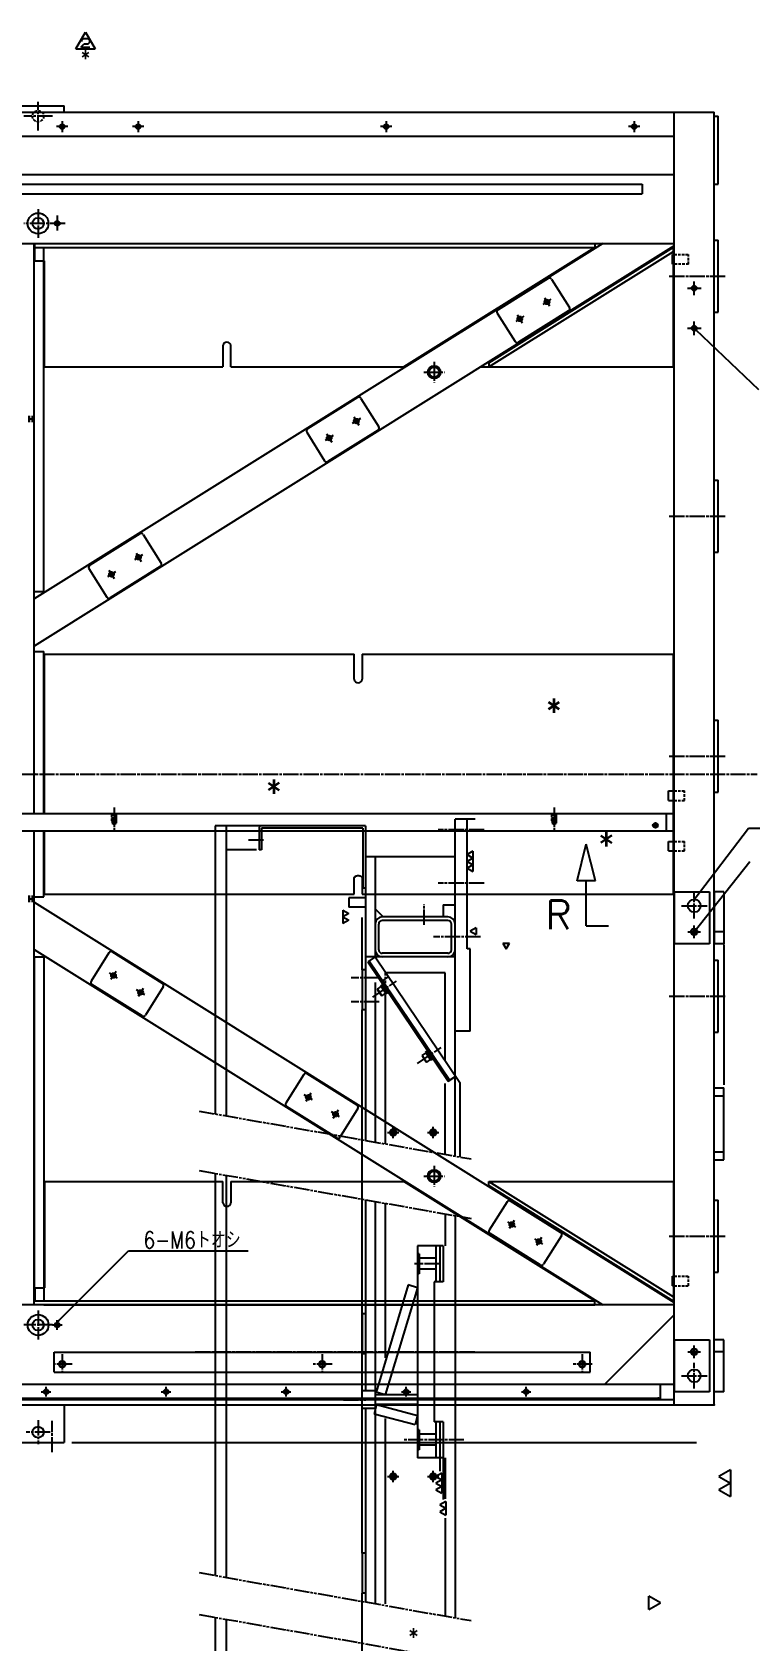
# Model space of a CAD drawing. Header units: inches. Extents: x -3309 to 2472, y -3154 to 2252.
# Drawn here: x 206 to 1103, y 236 to 2247 of the extents above; entities that cross this region are included whole.
import ezdxf
from ezdxf.enums import TextEntityAlignment as Align

# ---------------------------------------------------------------- set-up
doc = ezdxf.new("R2010")
doc.units = ezdxf.units.IN
doc.header["$MEASUREMENT"] = 0
for name, pattern in [('CENTERLINE', [25.4, 19.05, -1.5875, 3.175, -1.5875]), ('DASHED', [4.7625, 3.175, -1.5875]), ('PHANTOM', [30.1625, 19.05, -1.5875, 3.175, -1.5875, 3.175, -1.5875]), ('SOLID', [0])]:
    doc.linetypes.add(name, pattern=pattern)
for name, color, linetype in [('0$C$L0$V_1_', 7, 'SOLID'), ('0$C$L0$V_DRAWING', 7, 'SOLID'), ('0$C$L0$V_PV', 7, 'SOLID'), ('Layer11$C$L11$V_1_', 52, 'SOLID'), ('Layer11$C$L11$V_DRAWING', 52, 'SOLID'), ('Layer11$C$L11$V_PV', 52, 'SOLID'), ('Layer12$C$L12$V_1_', 52, 'SOLID'), ('Layer12$C$L12$V_PV', 52, 'SOLID'), ('Layer13$C$L13$V_1_', 52, 'SOLID'), ('Layer13$C$L13$V_PV', 52, 'SOLID'), ('Layer14$C$L14$V_1_', 52, 'SOLID'), ('Layer21$C$L21$V_1_', 2, 'SOLID'), ('Layer21$C$L21$V_DRAWING', 2, 'SOLID'), ('Layer21$C$L21$V_PV', 2, 'SOLID'), ('Layer8$C$L8$V_PV', 40, 'SOLID'), ('Layer9$C$L9$V_PV', 254, 'SOLID')]:
    doc.layers.add(name, color=color, linetype=linetype)
doc.styles.add('CADRASTD', font='txt', dxfattribs={"bigfont": 'bigfont'})
doc.dimstyles.new('DIM3', dxfattribs={"dimtxt": 0.156, "dimasz": 2, "dimexe": 0, "dimexo": 0, "dimgap": 0.078, "dimtad": 3, "dimzin": 0, "dimdsep": 46, "dimtxsty": 'CADRASTD', "dimblk": 'CADRA_ARROW22_5OPEN', "dimblk1": 'CADRA_ARROW22_5OPEN', "dimblk2": 'CADRA_ARROW22_5OPEN', "dimcen": 0.09, "dimaunit": 1, "dimadec": 17154, "dimazin": 0, "dimtfac": 1, "dimtofl": 0, "dimtmove": 0, "dimatfit": 3, "dimldrblk": 'CADRA_ARROW22_5OPEN', "dimfxl": 1, "dimtolj": 1, "dimtzin": 0, "dimarcsym": 0})

# ---------------------------------------------------------------- blocks, each defined once
blk = doc.blocks.new('TAB102_SYM002')
at = {"layer": 'Layer11$C$L11$V_DRAWING'}
for p, q in [((1.5, 2.1), (1.15, 1.75)), ((1.15, 1.75), (1.15, 1.52)), ((1.15, 0.48), (1.73, 1.06)), ((1.15, 0.24), (1.15, 0.48)), ((2.89, 0.24), (1.15, 0.24)), ((2.55, 2.1), (1.5, 2.1)), ((1.73, 1.06), (2.55, 1.06)), ((2.89, 1.75), (2.55, 2.1)), ((2.55, 1.06), (2.89, 1.41)), ((2.89, 1.41), (2.89, 1.75))]:
    blk.add_line(p, q, dxfattribs=at)
at = {"layer": 'Layer21$C$L21$V_DRAWING'}
for p, q in [((0, 0), (2, 3.46)), ((2, 3.46), (4, 0)), ((0, 0), (4, 0))]:
    blk.add_line(p, q, dxfattribs=at)
blk = doc.blocks.new('BLOCK18')
at = {"layer": '0$C$L0$V_DRAWING'}
for p in [(0, 0), (1, 0)]:
    blk.add_point(p, dxfattribs=at)
at = {"layer": 'Layer12$C$L12$V_PV', "linetype": 'DASHED'}
for p, q in [((0, 4), (12, 4)), ((12, 3), (19.6, 3)), ((12, 2.4), (19.6, 2.4)), ((0, -4), (12, -4)), ((12, -2.4), (19.6, -2.4)), ((12, -3), (19.6, -3))]:
    blk.add_line(p, q, dxfattribs=at)
at = {"layer": 'Layer13$C$L13$V_PV', "linetype": 'CENTERLINE'}
blk.add_line((0, 0), (19.6, 0), dxfattribs=at)
blk = doc.blocks.new('BLOCK17')
at = {"layer": '0$C$L0$V_DRAWING'}
for p in [(0, 0), (1, 0)]:
    blk.add_point(p, dxfattribs=at)
at = {"layer": 'Layer12$C$L12$V_PV', "linetype": 'DASHED'}
for p, q in [((-1045, 446.9), (-1037.4, 446.9)), ((-1045, 446.3), (-1037.4, 446.3)), ((-995, 446.9), (-1002.6, 446.9)), ((-995, 446.3), (-1002.6, 446.3)), ((485, 446.9), (477.4, 446.9)), ((485, 446.3), (477.4, 446.3)), ((-1045, 441.5), (-1037.4, 441.5)), ((-1045, 440.9), (-1037.4, 440.9)), ((-995, 441.5), (-1002.6, 441.5)), ((-995, 440.9), (-1002.6, 440.9)), ((485, 441.5), (477.4, 441.5)), ((485, 440.9), (477.4, 440.9)), ((-1045, -153.1), (-1037.4, -153.1)), ((-1045, -153.7), (-1037.4, -153.7)), ((-1045, -158.5), (-1037.4, -158.5)), ((-1045, -159.1), (-1037.4, -159.1)), ((-995, -153.1), (-1002.6, -153.1)), ((-995, -153.7), (-1002.6, -153.7)), ((-995, -158.5), (-1002.6, -158.5)), ((-995, -159.1), (-1002.6, -159.1)), ((485, -153.1), (477.4, -153.1)), ((485, -153.7), (477.4, -153.7)), ((485, -158.5), (477.4, -158.5)), ((485, -159.1), (477.4, -159.1))]:
    blk.add_line(p, q, dxfattribs=at)
at = {"layer": 'Layer13$C$L13$V_PV', "linetype": 'CENTERLINE'}
for p, q in [((-1045, 443.9), (-1037.4, 443.9)), ((-995, 443.9), (-1002.6, 443.9)), ((485, 443.9), (477.4, 443.9)), ((-1045, -156.1), (-1037.4, -156.1)), ((-995, -156.1), (-1002.6, -156.1)), ((485, -156.1), (477.4, -156.1))]:
    blk.add_line(p, q, dxfattribs=at)
at = {"layer": '0$C$L0$V_DRAWING'}
for p in [(-62, 443.9), (-62, -156.1)]:
    blk.add_blockref('BLOCK18', p, dxfattribs=at)
at = {"layer": '0$C$L0$V_DRAWING', "rotation": 180.0000000000004}
for p in [(12, 443.9), (12, -156.1)]:
    blk.add_blockref('BLOCK18', p, dxfattribs=at)
at = {"layer": '0$C$L0$V_DRAWING', "yscale": -1}
for p in [(423, 443.9), (423, -156.1)]:
    blk.add_blockref('BLOCK18', p, dxfattribs=at)
blk = doc.blocks.new('BLOCK23')
at = {"layer": '0$C$L0$V_DRAWING'}
blk.add_point((0, 0), dxfattribs=at)
blk.add_point((0, 0), dxfattribs=at)
blk.add_point((0, 0), dxfattribs=at)
blk.add_point((0, 0), dxfattribs=at)
blk.add_point((0, 0), dxfattribs=at)
blk.add_point((0, 0), dxfattribs=at)
at = {"layer": 'Layer12$C$L12$V_PV', "color": 52, "linetype": 'DASHED'}
for p, q in [((-3, -9.5), (-3, 0)), ((-2.4, 0), (-2.4, -12.4)), ((2.4, 0), (2.4, -12.4)), ((3, -9.5), (3, 0)), ((-3, -9.5), (3, -9.5)), ((-3, -9.5), (-2.5, -10)), ((2.5, -10), (-2.5, -10)), ((-2.4, -12.4), (0, -13.6)), ((2.4, -12.4), (-2.4, -12.4)), ((0, -13.6), (2.4, -12.4)), ((2.5, -10), (3, -9.5))]:
    blk.add_line(p, q, dxfattribs=at)
at = {"layer": 'Layer13$C$L13$V_PV', "color": 52, "linetype": 'CENTERLINE'}
blk.add_line((0, 7.2), (0, -21.2), dxfattribs=at)
blk = doc.blocks.new('BLOCK31')
at = {"layer": '0$C$L0$V_DRAWING'}
blk.add_point((0, 0), dxfattribs=at)
blk.add_point((0, 0), dxfattribs=at)
blk.add_point((0, 0), dxfattribs=at)
blk.add_point((0, 0), dxfattribs=at)
at = {"layer": 'Layer11$C$L11$V_DRAWING', "color": 52}
blk.add_circle((0, 0), 3, dxfattribs=at)
at = {"layer": 'Layer13$C$L13$V_PV', "color": 52, "linetype": 'CENTERLINE'}
for p, q in [((-3.6, 0), (3.6, 0)), ((0, -3.6), (0, 3.6))]:
    blk.add_line(p, q, dxfattribs=at)
at = {"layer": 'Layer21$C$L21$V_DRAWING'}
blk.add_circle((0, 0), 2.46, dxfattribs=at)
blk = doc.blocks.new('BLOCK42')
at = {"layer": 'Layer12$C$L12$V_PV', "color": 52, "linetype": 'DASHED'}
for p, q in [((3140, -178), (3158, -178)), ((3158, -190), (3158, -178)), ((3158, -190), (3140, -190)), ((3140, -848.5), (3153, -848.5)), ((3140, -860.5), (3153, -860.5)), ((3153, -860.5), (3153, -848.5)), ((3140, -911.5), (3153, -911.5)), ((3140, -923.5), (3153, -923.5)), ((3153, -923.5), (3153, -911.5)), ((3140, -1455), (3158, -1455)), ((3140, -1467), (3158, -1467)), ((3158, -1467), (3158, -1455))]:
    blk.add_line(p, q, dxfattribs=at)
at = {"layer": 'Layer21$C$L21$V_DRAWING'}
for p, q in [((3138, -190), (3138, -178)), ((3138, -178), (3140, -178)), ((3140, -190), (3138, -190)), ((3133, -848.5), (3140, -848.5)), ((3133, -860.5), (3133, -848.5)), ((3133, -860.5), (3140, -860.5)), ((3133, -911.5), (3140, -911.5)), ((3133, -923.5), (3133, -911.5)), ((3133, -923.5), (3140, -923.5)), ((3138, -1455), (3140, -1455)), ((3138, -1467), (3138, -1455)), ((3138, -1467), (3140, -1467))]:
    blk.add_line(p, q, dxfattribs=at)
blk = doc.blocks.new('BLOCK41')
at = {"layer": '0$C$L0$V_DRAWING'}
blk.add_blockref('BLOCK42', (10, 0), dxfattribs=at)
blk = doc.blocks.new('BLOCK47')
at = {"layer": '0$C$L0$V_DRAWING'}
for p in [(-25, 624), (-25, 591.5), (-25, 66.5), (-25, 66.5), (0, 0), (0, 0), (0, 0), (0, 0), (0, 0), (0, 0)]:
    blk.add_point(p, dxfattribs=at)
at = {"layer": 'Layer11$C$L11$V_DRAWING', "color": 52}
for centre in [(-25, 591.5), (-25, 66.5)]:
    blk.add_circle(centre, 4, dxfattribs=at)
at = {"layer": 'Layer13$C$L13$V_PV', "color": 52, "linetype": 'CENTERLINE'}
for p, q in [((-41, 624), (-9, 624)), ((-25, 608), (-25, 640)), ((-33, 591.5), (-17, 591.5)), ((-25, 583.5), (-25, 599.5)), ((12, 591.5), (0, 591.5)), ((0, 386.5), (12, 386.5)), ((0, 316.5), (12, 316.5)), ((-33, 66.5), (-17, 66.5)), ((-25, 58.5), (-25, 74.5)), ((12, 66.5), (0, 66.5)), ((-25, 20.5), (-25, 52.5)), ((-41, 36.5), (-9, 36.5))]:
    blk.add_line(p, q, dxfattribs=at)
at = {"layer": 'Layer21$C$L21$V_DRAWING'}
for p, q in [((-50, 641.5), (-6, 641.5)), ((-50, 641.5), (-50, 576.5)), ((-6, 641.5), (-6, 576.5)), ((12, 641.5), (0, 641.5)), ((0, 641.5), (0, 576.5)), ((12, 641.5), (12, 576.5)), ((-6, 576.5), (-50, 576.5)), ((12, 576.5), (0, 576.5)), ((0, 396.5), (12, 396.5)), ((12, 306.5), (12, 396.5)), ((0, 306.5), (12, 306.5)), ((-50, 81.5), (-6, 81.5)), ((-50, 81.5), (-50, 16.5)), ((-6, 81.5), (-6, 16.5)), ((12, 81.5), (0, 81.5)), ((0, 16.5), (0, 81.5)), ((12, 16.5), (12, 81.5)), ((-6, 16.5), (-50, 16.5)), ((12, 16.5), (0, 16.5))]:
    blk.add_line(p, q, dxfattribs=at)
for centre, radius in [((-25, 624), 8), ((-25, 591.5), 3.4), ((-25, 66.5), 3.4), ((-25, 36.5), 8)]:
    blk.add_circle(centre, radius, dxfattribs=at)
blk = doc.blocks.new('BLOCK46')
at = {"layer": '0$C$L0$V_DRAWING'}
blk.add_point((0, 0), dxfattribs=at)
blk.add_point((0, 0), dxfattribs=at)
blk.add_point((0, 0), dxfattribs=at)
blk.add_point((0, 0), dxfattribs=at)
blk.add_blockref('BLOCK47', (0, 0), dxfattribs=at)
blk = doc.blocks.new('BLOCK51')
at = {"layer": '0$C$L0$V_DRAWING'}
blk.add_point((0, 0), dxfattribs=at)
blk.add_point((0, 0), dxfattribs=at)
blk.add_point((0, 0), dxfattribs=at)
blk.add_point((0, 0), dxfattribs=at)
blk.add_point((0, 0), dxfattribs=at)
at = {"layer": 'Layer13$C$L13$V_PV', "color": 52, "linetype": 'CENTERLINE'}
for p, q in [((6, 0), (-6, 0)), ((0, 6), (0, -6)), ((46, 0), (34, 0)), ((40, 6), (40, -6))]:
    blk.add_line(p, q, dxfattribs=at)
at = {"layer": 'Layer21$C$L21$V_DRAWING'}
for p, q in [((-20, 21), (-20, -21)), ((57, 24), (-17, 24)), ((60, 21), (60, -21)), ((57, -24), (-17, -24))]:
    blk.add_line(p, q, dxfattribs=at)
for centre, start, end in [((-17, 21), 90, 180), ((57, 21), 0, 90), ((-17, -21), 180, 269.9999), ((57, -21), 269.9999, 360)]:
    blk.add_arc(centre, 3, start, end, dxfattribs=at)
blk = doc.blocks.new('BLOCK50')
at = {"layer": '0$C$L0$V_DRAWING'}
for p, xscale, yscale, zscale, rotation in [((2957, -258.3), 1.000000010567625, 1.000000010567625, 1.000000010567625, 32.02455975926377), ((2718.8, -407.3), 1.000000010567625, 1.000000010567625, 1.000000010567625, 32.02455975926377), ((2446.7, -577.6), 1.000000010567625, 1.000000010567625, 1.000000010567625, 32.02455975926377), ((2449.3, -1079.1), 0.9999999725260068, 0.9999999725260068, 0.9999999725260068, 327.9754630459655), ((2692.8, -1231.4), 0.9999999725260068, 0.9999999725260068, 0.9999999725260068, 327.9754630459655), ((2947, -1390.4), 0.9999999725260068, 0.9999999725260068, 0.9999999725260068, 327.9754630459655)]:
    blk.add_blockref('BLOCK51', p, dxfattribs=dict(at, xscale=xscale, yscale=yscale, zscale=zscale, rotation=rotation))
blk = doc.blocks.new('BLOCK53')
at = {"layer": '0$C$L0$V_DRAWING'}
blk.add_point((0, 0), dxfattribs=at)
blk.add_point((0, 0), dxfattribs=at)
blk.add_point((0, 0), dxfattribs=at)
blk.add_point((0, 0), dxfattribs=at)
at = {"layer": 'Layer11$C$L11$V_DRAWING', "color": 52}
blk.add_circle((0, 0), 3, dxfattribs=at)
at = {"layer": 'Layer13$C$L13$V_PV', "color": 52, "linetype": 'CENTERLINE'}
for p, q in [((-3.6, 0), (3.6, 0)), ((0, -3.6), (0, 3.6))]:
    blk.add_line(p, q, dxfattribs=at)
at = {"layer": 'Layer21$C$L21$V_DRAWING'}
blk.add_circle((0, 0), 2.46, dxfattribs=at)
blk = doc.blocks.new('BLOCK52')
at = {"layer": '0$C$L0$V_DRAWING'}
for p in [(2991, -237.1), (2957, -258.3), (2752.7, -386.1), (2718.8, -407.3), (2480.6, -556.3), (2446.7, -577.6), (2449.3, -1079.1), (2483.2, -1100.3), (2692.8, -1231.4), (2726.7, -1252.6), (2947, -1390.4), (2980.9, -1411.6)]:
    blk.add_blockref('BLOCK53', p, dxfattribs=at)
blk = doc.blocks.new('TAB100_SYM001')
at = {"layer": 'Layer21$C$L21$V_DRAWING'}
for p, q in [((-1.4, 2.42), (0, 0)), ((-1.4, 2.42), (1.4, 2.42)), ((0, 0), (1.4, 2.42))]:
    blk.add_line(p, q, dxfattribs=at)
blk = doc.blocks.new('BLOCK66')
at = {"layer": '0$C$L0$V_DRAWING'}
for p in [(0, 0), (0, 0), (0, 0), (1, 0), (1, 0)]:
    blk.add_point(p, dxfattribs=at)
at = {"layer": 'Layer21$C$L21$V_DRAWING'}
for p, q in [((0, 658.5), (12, 658.5)), ((0, 228.5), (0, 658.5)), ((1, 641.9), (1, 663.5)), ((1, 663.5), (700.8, 663.5)), ((1, 658.5), (700.8, 658.5)), ((12, 228.5), (12, 658.5)), ((700.8, 658.5), (462.2, 509.2)), ((568.3, 514.3), (799, 658.6)), ((568.3, 509.3), (799, 653.5)), ((700.8, 663.5), (700.8, 658.5)), ((799, 509.2), (799, 658.6)), ((1, 641.9), (13, 641.9)), ((13, 509.2), (13, 641.9)), ((13, 509.2), (236, 509.2)), ((246, 509.2), (462.2, 509.2)), ((568.3, 514.3), (568.3, 509.3)), ((568.3, 509.2), (799, 509.2)), ((0, 228.5), (12, 228.5)), ((0, -49), (0, 153.5)), ((0, 153.5), (12, 153.5)), ((12, -49), (12, 153.5)), ((13, 150.1), (400, 150.1)), ((13, -49), (13, 150.1)), ((410, 150.1), (799, 150.1)), ((799, -150), (799, 150.1)), ((0, -153.5), (0, -72.2)), ((12, -153.5), (12, -72.2)), ((13, -150), (13, -72.2)), ((0, -153.5), (12, -153.5)), ((13, -150), (400, -150)), ((410, -150), (799, -150)), ((0, -228.5), (0, -658.5)), ((0, -228.5), (12, -228.5)), ((12, -228.5), (12, -658.5)), ((13, -509.2), (13, -641.9)), ((13, -509.2), (236, -509.2)), ((246, -509.2), (462.2, -509.2)), ((700.8, -658.5), (462.2, -509.2)), ((568.3, -509.2), (799, -509.2)), ((568.3, -509.3), (799, -653.5)), ((568.3, -514.3), (568.3, -509.3)), ((568.3, -514.3), (799, -658.6)), ((799, -509.2), (799, -658.6)), ((1, -641.9), (13, -641.9)), ((1, -641.9), (1, -658.5)), ((0, -658.5), (12, -658.5)), ((1, -658.5), (700.8, -658.5)), ((12, -663.5), (700.8, -663.5)), ((700.8, -663.5), (700.8, -658.5))]:
    blk.add_line(p, q, dxfattribs=at)
blk = doc.blocks.new('CADRA_PFIG_SECTION_ARROW')
at = {"linetype": 'SOLID'}
blk.add_line((0, 0), (0.37, 0), dxfattribs=at)
blk = doc.blocks.new('CADRA_PFIG_SECTION_ARROWHEAD')
at = {"linetype": 'SOLID'}
for p, q in [((0, 0.075), (0.3, 0)), ((0, -0.075), (0, 0.075)), ((0, -0.075), (0.3, 0))]:
    blk.add_line(p, q, dxfattribs=at)
blk = doc.blocks.new('TAB100_SYM005')
at = {"layer": 'Layer21$C$L21$V_DRAWING'}
for p, q in [((-1.4, 2.42), (0, 0)), ((-1.4, 2.42), (4.2, 2.42)), ((0, 0), (1.4, 2.42)), ((1.4, 2.42), (2.8, 0)), ((2.8, 0), (4.2, 2.42))]:
    blk.add_line(p, q, dxfattribs=at)
blk = doc.blocks.new('BLOCK71')
at = {"layer": '0$C$L0$V_DRAWING'}
blk.add_point((0, 0), dxfattribs=at)
blk.add_point((0, 0), dxfattribs=at)
blk.add_point((0, 0), dxfattribs=at)
blk.add_point((0, 0), dxfattribs=at)
blk.add_point((0, 0), dxfattribs=at)
blk.add_point((0, 0), dxfattribs=at)
at = {"layer": 'Layer11$C$L11$V_DRAWING', "color": 52}
blk.add_circle((0, 0), 3, dxfattribs=at)
at = {"layer": 'Layer13$C$L13$V_PV', "color": 52, "linetype": 'CENTERLINE'}
for p, q in [((7, 0), (-7, 0)), ((0, 7), (0, -7))]:
    blk.add_line(p, q, dxfattribs=at)
at = {"layer": 'Layer21$C$L21$V_DRAWING'}
blk.add_circle((0, 0), 2.4, dxfattribs=at)
blk = doc.blocks.new('BLOCK72')
at = {"layer": '0$C$L0$V_DRAWING'}
blk.add_point((0, 0), dxfattribs=at)
blk.add_point((0, 0), dxfattribs=at)
blk.add_point((0, 0), dxfattribs=at)
blk.add_point((0, 0), dxfattribs=at)
blk.add_point((0, 0), dxfattribs=at)
blk.add_point((0, 0), dxfattribs=at)
blk.add_point((0, 0), dxfattribs=at)
blk.add_point((0, 0), dxfattribs=at)
blk.add_point((0, 0), dxfattribs=at)
blk.add_point((0, 0), dxfattribs=at)
blk.add_point((0, 0), dxfattribs=at)
blk.add_point((0, 0), dxfattribs=at)
blk.add_point((0, 0), dxfattribs=at)
blk.add_point((0, 0), dxfattribs=at)
at = {"layer": 'Layer11$C$L11$V_DRAWING', "color": 52}
blk.add_circle((0, 0), 3, dxfattribs=at)
at = {"layer": 'Layer13$C$L13$V_PV', "color": 52, "linetype": 'CENTERLINE'}
for p, q in [((-6, 0), (6, 0)), ((0, -6), (0, 6))]:
    blk.add_line(p, q, dxfattribs=at)
at = {"layer": 'Layer21$C$L21$V_DRAWING'}
blk.add_circle((0, 0), 2.46, dxfattribs=at)
blk = doc.blocks.new('BLOCK77')
at = {"layer": '0$C$L0$V_DRAWING'}
blk.add_point((0, 0), dxfattribs=at)
blk.add_point((0, 0), dxfattribs=at)
blk.add_point((0, 0), dxfattribs=at)
blk.add_point((0, 0), dxfattribs=at)
blk.add_point((0, 0), dxfattribs=at)
blk.add_point((0, 0), dxfattribs=at)
at = {"layer": 'Layer21$C$L21$V_DRAWING'}
for radius in [13, 7]:
    blk.add_circle((0, 0), radius, dxfattribs=at)
blk = doc.blocks.new('BLOCK76')
at = {"layer": '0$C$L0$V_DRAWING'}
blk.add_point((0, 0), dxfattribs=at)
blk.add_point((0, 0), dxfattribs=at)
blk.add_point((0, 0), dxfattribs=at)
blk.add_point((0, 0), dxfattribs=at)
blk.add_point((0, 0), dxfattribs=at)
blk.add_point((0, 0), dxfattribs=at)
blk.add_point((0, 0), dxfattribs=at)
blk.add_point((0, 0), dxfattribs=at)
at = {"layer": 'Layer11$C$L11$V_DRAWING', "color": 52}
blk.add_circle((0, 0), 4, dxfattribs=at)
at = {"layer": 'Layer13$C$L13$V_PV', "color": 52, "linetype": 'CENTERLINE'}
for p, q in [((12.5, 0), (-12.5, 0)), ((0, 12.5), (0, -12.5))]:
    blk.add_line(p, q, dxfattribs=at)
at = {"layer": 'Layer21$C$L21$V_DRAWING'}
blk.add_circle((0, 0), 3.4, dxfattribs=at)
blk = doc.blocks.new('BLOCK79')
at = {"layer": '0$C$L0$V_DRAWING'}
blk.add_point((0, 0), dxfattribs=at)
blk.add_point((0, 0), dxfattribs=at)
blk.add_point((0, 0), dxfattribs=at)
blk.add_point((0, 0), dxfattribs=at)
blk.add_point((0, 0), dxfattribs=at)
blk.add_point((0, 0), dxfattribs=at)
blk.add_point((0, 0), dxfattribs=at)
blk.add_point((0, 0), dxfattribs=at)
blk.add_point((0, 0), dxfattribs=at)
blk.add_point((0, 0), dxfattribs=at)
blk.add_point((0, 0), dxfattribs=at)
blk.add_point((0, 0), dxfattribs=at)
blk.add_point((0, 0), dxfattribs=at)
blk.add_point((0, 0), dxfattribs=at)
at = {"layer": 'Layer11$C$L11$V_DRAWING', "color": 52}
blk.add_circle((0, 0), 3, dxfattribs=at)
at = {"layer": 'Layer13$C$L13$V_PV', "color": 52, "linetype": 'CENTERLINE'}
for p, q in [((-8.5, 0), (8.5, 0)), ((0, -8.5), (0, 8.5))]:
    blk.add_line(p, q, dxfattribs=at)
at = {"layer": 'Layer21$C$L21$V_DRAWING'}
blk.add_circle((0, 0), 2.4, dxfattribs=at)
blk = doc.blocks.new('CADRA_ARROW22_5OPEN')
at = {"layer": 'Layer9$C$L9$V_PV', "color": 7}
for q in [(-1, 0.2), (-1, -0.2), (-1, 0)]:
    blk.add_line((0, 0), q, dxfattribs=at)
blk = doc.blocks.new('BLOCK82')
at = {"layer": '0$C$L0$V_DRAWING'}
for p in [(0, 0), (0, 0), (1, 0)]:
    blk.add_point(p, dxfattribs=at)
at = {"layer": 'Layer11$C$L11$V_DRAWING', "color": 6}
blk.add_circle((0, 0), 3, dxfattribs=at)
at = {"layer": 'Layer13$C$L13$V_PV', "color": 6, "linetype": 'CENTERLINE'}
for p, q in [((-7, 0), (7, 0)), ((0, -7), (0, 7))]:
    blk.add_line(p, q, dxfattribs=at)
at = {"layer": 'Layer21$C$L21$V_DRAWING'}
blk.add_circle((0, 0), 4, dxfattribs=at)
at = {"layer": 'Layer21$C$L21$V_DRAWING', "color": 6}
blk.add_circle((0, 0), 2.6, dxfattribs=at)
blk = doc.blocks.new('BLOCK85')
at = {"layer": '0$C$L0$V_DRAWING'}
blk.add_point((0, 0), dxfattribs=at)
blk.add_point((0, 0), dxfattribs=at)
blk.add_point((0, 0), dxfattribs=at)
blk.add_point((0, 0), dxfattribs=at)
blk.add_point((0, 0), dxfattribs=at)
blk.add_point((0, 0), dxfattribs=at)
blk.add_point((0, 0), dxfattribs=at)
blk.add_point((0, 0), dxfattribs=at)
blk.add_point((0, 0), dxfattribs=at)
at = {"layer": 'Layer21$C$L21$V_DRAWING'}
for p, q in [((6.2, 1.6), (-6.2, 1.6)), ((-6.2, 1.6), (-6.2, 0)), ((6.1, 3.1), (-6.1, 3.1)), ((-6.1, 3.1), (-6.1, 1.6)), ((-5, 8.7), (-4.3, 9.1)), ((-5, 8.7), (-5, 3.1)), ((5, 8.7), (-5, 8.7)), ((4.3, 9.1), (-4.3, 9.1)), ((-0.4, 3.1), (0, 1.6)), ((0, 3.1), (0.4, 1.6)), ((5, 8.7), (4.3, 9.1)), ((5, 8.7), (5, 3.1)), ((6.1, 3.1), (6.1, 1.6)), ((6.2, 1.6), (6.2, 0))]:
    blk.add_line(p, q, dxfattribs=at)
blk = doc.blocks.new('TAB100_SYM009')
at = {"layer": 'Layer21$C$L21$V_DRAWING'}
for p, q in [((-1.4, 2.42), (0, 0)), ((-1.4, 2.42), (7, 2.42)), ((0, 0), (1.4, 2.42)), ((1.4, 2.42), (2.8, 0)), ((2.8, 0), (4.2, 2.42)), ((4.2, 2.42), (5.6, 0)), ((5.6, 0), (7, 2.42))]:
    blk.add_line(p, q, dxfattribs=at)
blk = doc.blocks.new('BLOCK86')
at = {"layer": '0$C$L0$V_DRAWING'}
for p in [(0, 0), (0, 0), (0, 0), (1, 0), (1, 0)]:
    blk.add_point(p, dxfattribs=at)
at = {"layer": 'Layer13$C$L13$V_PV', "color": 52, "linetype": 'CENTERLINE'}
blk.add_line((9, 0), (-64.3, 0), dxfattribs=at)
at = {"layer": 'Layer21$C$L21$V_DRAWING'}
for p, q in [((-11.5, 143.5), (-51.8, 9.4)), ((0, 140), (-11.5, 143.5)), ((0, 140), (-40.3, 5.9)), ((-53, 6), (-53, -6)), ((0, 6), (-53, 6)), ((-40.3, 5.9), (-51.8, 9.4)), ((0, 6), (0, -6)), ((-51.2, -6), (-54.3, -17.6)), ((-54.3, -17.6), (-3.1, -31.2)), ((0, -6), (-53, -6)), ((-51.2, -6), (0, -19.6)), ((0, -19.6), (-3.1, -31.2))]:
    blk.add_line(p, q, dxfattribs=at)

msp = doc.modelspace()

# ---------------------------------------------------------------- linework, layer by layer
at = {"layer": '0$C$L0$V_PV', "color": 2}
for p, q in [((444.2, 1854.9), (444.2, 1828.3)), ((454.2, 1828.3), (454.2, 1854.9)), ((608.2, 1437.7), (608.2, 1469.2)), ((618.2, 1469.2), (618.2, 1437.7)), ((608.2, 1169.1), (608.2, 1189.1)), ((618.2, 1189.1), (618.2, 1169.1)), ((444.2, 783.3), (444.2, 809.9)), ((454.2, 809.9), (454.2, 783.3))]:
    msp.add_line(p, q, dxfattribs=at)
for points in [[(608.2, 1189.1), (608.3, 1189.7), (608.6, 1190.4), (609.1, 1190.9), (609.7, 1191.4), (610.5, 1191.9), (611.3, 1192.2), (612.3, 1192.4), (613.2, 1192.4)], [(613.2, 1192.4), (614.2, 1192.4), (615.2, 1192.2), (616, 1191.9), (616.8, 1191.4), (617.4, 1190.9), (617.9, 1190.4), (618.1, 1189.7), (618.2, 1189.1)]]:
    msp.add_lwpolyline(points, dxfattribs=at)
for centre, radius, start, end in [((448.8, 1854.5), 4.63, 85.1493, 174.1459), ((449.6, 1854.5), 4.63, 5.8541, 94.8508), ((613, 1438), 4.78, 183.0719, 272.7731), ((613.5, 1438), 4.78, 267.2268, 356.9282), ((448.9, 783.7), 4.63, 185.8549, 274.849), ((449.6, 783.7), 4.63, 265.1508, 354.1451)]:
    msp.add_arc(centre, radius, start, end, dxfattribs=at)
at = {"layer": 'Layer11$C$L11$V_1_'}
for p, q in [((618.4, 1074.7), (618.4, 1139.9)), ((618.4, 548.2), (618.4, 1024.7)), ((618.4, 345.2), (618.4, 526.2)), ((715.4, 464.1), (715.4, 447.9)), ((719.4, 464.1), (719.4, 412.3)), ((618.4, 186.7), (618.4, 295.2))]:
    msp.add_line(p, q, dxfattribs=at)
at = {"layer": 'Layer11$C$L11$V_PV'}
for p, q in [((1100.9, 1251.5), (1246.5, 1251.5)), ((1070.2, 1106.3), (1070.2, 930.9)), ((326.4, 723.4), (475.7, 723.4)), ((255.3, 483.6), (1036.2, 483.6))]:
    msp.add_line(p, q, dxfattribs=at)
for centre, radius in [((237.2, 2007.6), 3), ((708.2, 1821.6), 8), ((708.2, 816.6), 8)]:
    msp.add_circle(centre, radius, dxfattribs=at)
at = {"layer": 'Layer12$C$L12$V_1_', "linetype": 'DASHED'}
msp.add_line((646.9, 1070.7), (646.9, 1044.9), dxfattribs=at)
at = {"layer": 'Layer12$C$L12$V_PV', "linetype": 'DASHED'}
msp.add_circle((213.2, 2141.6), 7, dxfattribs=at)
at = {"layer": 'Layer13$C$L13$V_1_', "linetype": 'CENTERLINE'}
for p, q in [((770.5, 1249.7), (713.4, 1249.7)), ((495.1, 1236.7), (475.1, 1236.7)), ((770.5, 1182.7), (713.4, 1182.7)), ((695.7, 1130.7), (695.7, 1156.6)), ((766, 1115.7), (707.2, 1115.7)), ((639.5, 1064.7), (604.5, 1064.7)), ((631.5, 1040.5), (661, 1060.4)), ((639.5, 1034.7), (604.5, 1034.7)), ((687.4, 957.6), (716.9, 977.5)), ((715, 707.2), (683.8, 707.2)), ((409.7, 597.2), (760.7, 597.2)), ((594.8, 537.2), (622.8, 537.2)), ((696.5, 537.2), (623.1, 537.2)), ((745.4, 487.2), (669.9, 487.2))]:
    msp.add_line(p, q, dxfattribs=at)
at = {"layer": 'Layer13$C$L13$V_PV', "linetype": 'CENTERLINE'}
for p, q in [((213.2, 2123.6), (213.2, 2159.6)), ((231.2, 2141.6), (195.2, 2141.6)), ((648.2, 2135.6), (648.2, 2121.6)), ((213.2, 2025.6), (213.2, 1989.6)), ((237.2, 2017.6), (237.2, 1997.6)), ((247.2, 2007.6), (195.2, 2007.6)), ((1002.1, 1941.6), (1073.2, 1941.6)), ((708.2, 1834.6), (708.2, 1808.6)), ((695.2, 1821.6), (721.2, 1821.6)), ((1002.1, 1641.6), (1073.2, 1641.6)), ((1002.1, 1341.6), (1073.2, 1341.6)), ((-2299.8, 1319.1), (1111.8, 1319.1)), ((1002.1, 1041.6), (1073.2, 1041.6)), ((708.2, 829.6), (708.2, 803.6)), ((695.2, 816.6), (721.2, 816.6)), ((1002.1, 741.6), (1073.2, 741.6)), ((213.2, 648.6), (213.2, 612.6)), ((231.2, 630.6), (195.2, 630.6)), ((213.2, 511.6), (213.2, 481.6)), ((230.7, 471.4), (230.7, 510.9)), ((228.2, 496.6), (198.2, 496.6))]:
    msp.add_line(p, q, dxfattribs=at)
at = {"layer": 'Layer14$C$L14$V_1_', "linetype": 'PHANTOM'}
for p, q in [((749.4, 1100.7), (749.4, 1262.7)), ((601.4, 1164.7), (601.4, 1152.7)), ((753.4, 1100.7), (749.4, 1100.7)), ((753.4, 997.7), (753.4, 1100.7)), ((618.4, 1074.7), (618.4, 1024.7)), ((414.4, 898), (754.4, 838.1)), ((414.4, 823.7), (754.4, 763.8)), ((618.4, 644.7), (618.4, 594.7)), ((618.4, 345.2), (618.4, 295.2)), ((414.4, 321), (754.4, 261)), ((414.4, 268.7), (754.4, 208.7))]:
    msp.add_line(p, q, dxfattribs=at)
at = {"layer": 'Layer21$C$L21$V_1_'}
for p, q in [((434.4, 1254.7), (434.4, 894.5)), ((622.4, 1254.7), (434.4, 1254.7)), ((448.4, 1254.7), (448.4, 892)), ((489.4, 1251.5), (489.4, 1224.7)), ((492.6, 1251.5), (492.6, 1224.7)), ((619.2, 1251.5), (492.6, 1251.5)), ((619.2, 1251.5), (619.2, 1176.7)), ((622.4, 1254.7), (622.4, 1090.7)), ((734.4, 1162), (734.4, 1262.7)), ((759.4, 1262.7), (734.4, 1262.7)), ((749.4, 1100.7), (749.4, 1262.7)), ((486.2, 1224.7), (448.4, 1224.7)), ((492.6, 1224.7), (489.4, 1224.7)), ((634.4, 1215.7), (622.4, 1215.7)), ((634.4, 1215.7), (634.4, 1090.7)), ((734.4, 1215.7), (634.4, 1215.7)), ((734.4, 1131.7), (734.4, 1213.7)), ((622.4, 1176.7), (619.2, 1176.7)), ((601.4, 1164.7), (601.4, 1152.7)), ((622.4, 1164.7), (601.4, 1164.7)), ((622.4, 1152.7), (601.4, 1152.7)), ((644.4, 1140.7), (634.4, 1150.7)), ((719.4, 1155.7), (734.4, 1155.7)), ((719.4, 1155.7), (719.4, 1140.7)), ((638.9, 1099.7), (638.9, 1131.7)), ((725.4, 1140.7), (643.4, 1140.7)), ((725.4, 1136.2), (643.4, 1136.2)), ((729.9, 1099.7), (729.9, 1131.7)), ((734.4, 950.5), (734.4, 1131.7)), ((734.4, 1090.7), (622.4, 1090.7)), ((622.4, 1090.7), (622.4, 861.4)), ((634.4, 1090.7), (625.1, 1084.4)), ((634.4, 1090.7), (740.4, 933.6)), ((725.4, 1095.2), (643.4, 1095.2)), ((753.4, 1100.7), (749.4, 1100.7)), ((753.4, 997.7), (753.4, 1100.7)), ((618.4, 1074.7), (618.4, 1024.7)), ((622.4, 1074.7), (618.4, 1074.7)), ((625.1, 1084.4), (725.7, 935.2)), ((627, 1085.7), (727.6, 936.5)), ((643.8, 1060.8), (651.2, 1065.9)), ((721.9, 1070.7), (646.9, 1070.7)), ((721.9, 961), (721.9, 1070.7)), ((634.4, 1058.5), (634.4, 859.2)), ((646.9, 1043.1), (646.9, 857)), ((622.4, 1024.7), (618.4, 1024.7)), ((753.4, 997.7), (734.4, 997.7)), ((734.4, 942.5), (734.4, 950.5)), ((721.9, 843.8), (721.9, 932.6)), ((725.7, 935.2), (735.1, 941.5)), ((734.4, 841.6), (734.4, 941.1)), ((740.4, 933.6), (740.4, 840.6)), ((434.4, 820.2), (434.4, 317.5)), ((448.4, 817.7), (448.4, 315)), ((622.4, 787), (622.4, 548.2)), ((634.4, 784.9), (634.4, 282.2)), ((646.9, 782.7), (646.9, 589.4)), ((721.9, 769.5), (721.9, 729.7)), ((734.4, 767.3), (734.4, 264.6)), ((687.4, 729.7), (687.4, 464.7)), ((719.4, 729.7), (687.4, 729.7)), ((710.4, 729.7), (710.4, 684.7)), ((715.4, 729.7), (715.4, 684.7)), ((719.4, 729.7), (719.4, 684.7)), ((689.4, 719.7), (687.4, 719.7)), ((689.4, 719.7), (689.4, 694.7)), ((710.4, 714.2), (689.4, 714.2)), ((689.4, 694.7), (687.4, 694.7)), ((710.4, 700.2), (689.4, 700.2)), ((708.4, 684.7), (708.4, 509.7)), ((719.4, 684.7), (708.4, 684.7)), ((618.4, 644.7), (618.4, 594.7)), ((622.4, 644.7), (618.4, 644.7)), ((622.4, 594.7), (618.4, 594.7)), ((618.4, 526.2), (618.4, 548.2)), ((634.4, 548.2), (618.4, 548.2)), ((687.4, 543.2), (634.4, 543.2)), ((634.4, 543.2), (634.4, 531.2)), ((634.4, 526.2), (618.4, 526.2)), ((622.4, 526.2), (622.4, 284.3)), ((646.9, 513.8), (646.9, 282.2)), ((719.4, 509.7), (708.4, 509.7)), ((710.4, 509.7), (710.4, 464.7)), ((715.4, 509.7), (715.4, 464.7)), ((719.4, 509.7), (719.4, 464.7)), ((689.4, 499.7), (687.4, 499.7)), ((689.4, 499.7), (689.4, 474.7)), ((710.4, 494.2), (689.4, 494.2)), ((689.4, 474.7), (687.4, 474.7)), ((719.4, 464.7), (687.4, 464.7)), ((710.4, 480.2), (689.4, 480.2)), ((721.9, 464.7), (721.9, 413.3)), ((721.9, 389), (721.9, 266.8)), ((618.4, 345.2), (618.4, 295.2)), ((622.4, 345.2), (618.4, 345.2)), ((622.4, 295.2), (618.4, 295.2)), ((434.4, 265.2), (434.4, -91.3)), ((448.4, 262.7), (448.4, -65.3))]:
    msp.add_line(p, q, dxfattribs=at)
for centre, radius, start, end in [((492.6, 1251.5), 3.2, 90, 180), ((643.4, 1131.7), 9, 90, 180), ((643.4, 1131.7), 4.5, 90, 180), ((725.4, 1131.7), 9, 0, 90), ((725.4, 1131.7), 4.5, 0, 90), ((643.4, 1099.7), 9, 180, 270), ((643.4, 1099.7), 4.5, 180, 270), ((725.4, 1099.7), 4.5, 270, 360), ((725.4, 1099.7), 9, 270, 360)]:
    msp.add_arc(centre, radius, start, end, dxfattribs=at)
at = {"layer": 'Layer21$C$L21$V_PV'}
for p, q in [((120.7, 2154.6), (245.7, 2154.6)), ((245.7, 2146.6), (245.7, 2154.6)), ((-2141.8, 2146.6), (1058.2, 2146.6)), ((1008.2, 530.6), (1008.2, 2146.6)), ((1058.2, 530.6), (1058.2, 2146.6)), ((1058.2, 2141.6), (1063.2, 2141.6)), ((1063.2, 2056.6), (1063.2, 2141.6)), ((-2091.8, 2116.6), (1008.2, 2116.6)), ((-2091.8, 2068.6), (1008.2, 2068.6)), ((-2066.8, 2056.6), (968.2, 2056.6)), ((968.2, 2056.6), (968.2, 2044.6)), ((1058.2, 2056.6), (1063.2, 2056.6)), ((-2066.8, 2044.6), (968.2, 2044.6)), ((-2091.8, 1982.6), (1008.2, 1982.6)), ((208.2, 1270.1), (208.2, 1982.6)), ((919, 1982.6), (208.2, 1538.1)), ((1008.2, 1979.5), (208.2, 1479.1)), ((1058.2, 1986.6), (1063.2, 1986.6)), ((1063.2, 1896.6), (1063.2, 1986.6)), ((1058.2, 1896.6), (1063.2, 1896.6)), ((766.6, 1828.3), (1008.2, 1828.3)), ((1058.2, 1686.6), (1063.2, 1686.6)), ((1063.2, 1596.6), (1063.2, 1686.6)), ((1058.2, 1596.6), (1063.2, 1596.6)), ((1058.2, 1386.6), (1063.2, 1386.6)), ((1063.2, 1296.6), (1063.2, 1386.6)), ((1058.2, 1296.6), (1063.2, 1296.6)), ((-2091.8, 1270.1), (1007.2, 1270.1)), ((998.2, 1270.1), (998.2, 1248.1)), ((-2091.8, 1248.1), (1007.2, 1248.1)), ((208.2, 655.6), (208.2, 1248.1)), ((208.2, 1159.1), (1008.2, 658.7)), ((898.1, 1129.5), (926, 1129.5)), ((208.2, 1100.1), (919, 655.6)), ((1058.2, 1086.6), (1063.2, 1086.6)), ((1063.2, 996.6), (1063.2, 1086.6)), ((1058.2, 996.6), (1063.2, 996.6)), ((1058.2, 786.6), (1063.2, 786.6)), ((1063.2, 696.6), (1063.2, 786.6)), ((1058.2, 696.6), (1063.2, 696.6)), ((1008.2, 655.6), (-1645.8, 655.6)), ((921.7, 556.6), (1008.2, 643.1)), ((233.2, 571.6), (233.2, 596.6)), ((233.2, 596.6), (903.2, 596.6)), ((903.2, 571.6), (903.2, 596.6)), ((233.2, 571.6), (903.2, 571.6)), ((-2091.8, 556.6), (1008.2, 556.6)), ((991.2, 537.6), (991.2, 556.6)), ((-2141.8, 530.6), (1058.2, 530.6)), ((-2091.8, 537.6), (1008.2, 537.6)), ((-2075.4, 539.1), (987.8, 539.1)), ((245.7, 530.6), (245.7, 483.6)), ((989.3, 538.7), (991.2, 537.6)), ((120.7, 483.6), (245.7, 483.6))]:
    msp.add_line(p, q, dxfattribs=at)
for centre, radius in [((237.2, 2007.6), 2.6), ((708.2, 1821.6), 6.5), ((708.2, 816.6), 6.5), ((213.2, 496.6), 7)]:
    msp.add_circle(centre, radius, dxfattribs=at)
msp.add_arc((987.8, 536.1), 3, 60, 90, dxfattribs=at)

# ---------------------------------------------------------------- block references
at = {"layer": '0$C$L0$V_1_'}
for name, p, xscale, yscale, zscale, rotation in [('TAB100_SYM009', (749.4, 1218.5), 2.999999523162842, 2.999999523162842, 2.999999523162842, 270.0000000000006), ('TAB100_SYM005', (601.4, 1145.1), 2.999999523162842, -2.999999523162842, 2.999999523162842, 270.0000000000006), ('TAB100_SYM001', (753.4, 1123), 2.999999523162842, 2.999999523162842, 2.999999523162842, 270.0000000000006), ('BLOCK85', (647.4, 1051.2), 0.9999996170389752, 0.9999996170389752, 0.9999996170389752, 124.0000004550733), ('BLOCK85', (703.4, 968.3), 0.9999996170389752, 0.9999996170389752, 0.9999996170389752, 124.0000004550733), ('TAB100_SYM009', (710.4, 441.3), 2.999999523162842, 2.999999523162842, 2.999999523162842, 270.0000000000006), ('TAB100_SYM005', (715.4, 405.6), 2.999999523162842, 2.999999523162842, 2.999999523162842, 270.0000000000006)]:
    msp.add_blockref(name, p, dxfattribs=dict(at, xscale=xscale, yscale=yscale, zscale=zscale, rotation=rotation))
for name, p, xscale, yscale, zscale in [('TAB100_SYM001', (798.1, 1100.7), 2.999999523162842, 2.999999523162842, 2.999999523162842), ('BLOCK86', (687.4, 537.2), 0.999999821186055, 0.999999821186055, 0.999999821186055)]:
    msp.add_blockref(name, p, dxfattribs=dict(at, xscale=xscale, yscale=yscale, zscale=zscale))
for p in [(656.9, 871.1), (706.9, 871.1), (656.9, 441.1), (706.9, 441.1)]:
    msp.add_blockref('BLOCK82', p, dxfattribs=at)
at = {"layer": '0$C$L0$V_PV'}
for name, p, xscale, yscale, zscale in [('TAB102_SYM002', (260.4, 2225.9), 5.999999999999999, 5.999999999999999, 5.999999999999999), ('BLOCK71', (243.2, 2128.6), 0.9999996423720461, 0.9999996423720461, 0.9999996423720461), ('BLOCK71', (338.2, 2128.6), 0.9999996423720461, 0.9999996423720461, 0.9999996423720461), ('BLOCK71', (648.2, 2128.6), 0.9999996423720461, 0.9999996423720461, 0.9999996423720461), ('BLOCK71', (958.2, 2128.6), 0.9999996423720461, 0.9999996423720461, 0.9999996423720461), ('BLOCK79', (1033.2, 1926.6), 0.9999996423720461, 0.9999996423720461, 0.9999996423720461), ('BLOCK79', (1033.2, 1876.6), 0.9999996423720461, 0.9999996423720461, 0.9999996423720461), ('BLOCK31', (984.7, 1255.1), 0.999999821186055, 0.999999821186055, 0.999999821186055)]:
    msp.add_blockref(name, p, dxfattribs=dict(at, xscale=xscale, yscale=yscale, zscale=zscale))
for name, p in [('BLOCK41', (-2141.8, 2146.6)), ('BLOCK50', (-2141.8, 2146.6)), ('BLOCK52', (-2141.8, 2146.6)), ('BLOCK77', (213.2, 2007.6)), ('BLOCK66', (208.2, 1319.1)), ('BLOCK17', (-276.8, 1319.1)), ('BLOCK23', (308.2, 1270.1)), ('BLOCK23', (858.2, 1270.1)), ('BLOCK46', (1058.2, 530.6)), ('BLOCK77', (213.2, 630.6)), ('BLOCK72', (237.2, 630.6)), ('BLOCK76', (243.2, 581.6)), ('BLOCK76', (568.2, 581.6)), ('BLOCK76', (893.2, 581.6)), ('BLOCK72', (223.2, 547.1)), ('BLOCK72', (373.2, 547.1)), ('BLOCK72', (523.2, 547.1)), ('BLOCK72', (673.2, 547.1)), ('BLOCK72', (823.2, 547.1))]:
    msp.add_blockref(name, p, dxfattribs=at)
for name, p, xscale, yscale, zscale, rotation in [('TAB100_SYM005', (1063.9, 441.3), 6.000000476837158, 6.000000476837158, 6.000000476837158, 270.0000000000006), ('TAB100_SYM001', (991.2, 283.4), 6.000000953674316, 6.000000953674316, 6.000000953674316, 90.0000000000002)]:
    msp.add_blockref(name, p, dxfattribs=dict(at, xscale=xscale, yscale=yscale, zscale=zscale, rotation=rotation))
at = {"layer": 'Layer8$C$L8$V_PV', "xscale": 152.4000363350001, "yscale": 152.4000363350001, "zscale": 152.4000363350001, "rotation": 90.0000000000002}
for name, p in [('CADRA_PFIG_SECTION_ARROWHEAD', (898.3, 1185.9)), ('CADRA_PFIG_SECTION_ARROW', (898.3, 1129.5))]:
    msp.add_blockref(name, p, dxfattribs=at)

# ---------------------------------------------------------------- texts
at = {"layer": 'Layer8$C$L8$V_PV', "style": 'CADRASTD'}
for s, height, width, p, p2 in [('*', 19.2, 0.857143, (266, 2204.8), (279.2, 2204.8)), ('*', 31.5, 0.857143, (846.9, 1382.3), (868.5, 1382.3)), ('*', 31.5, 0.857143, (497, 1281.1), (518.6, 1281.1)), ('*', 31.5, 0.857143, (912.5, 1215.4), (934.1, 1215.4)), ('6-M6トオシ', 21, 0.6763, (344.9, 726.4), (466.5, 726.4)), ('*', 21, 0.857143, (675.2, 230.5), (689.6, 230.5))]:
    msp.add_text(s, height=height, dxfattribs=dict(at, width=width)).set_placement(p, p2, align=Align.FIT)
at = {"layer": 'Layer8$C$L8$V_PV', "insert": (847.5, 1125.3), "char_height": 36, "width": 41.721, "attachment_point": 7, "line_spacing_factor": 0.9, "style": 'CADRASTD'}
msp.add_mtext('R', dxfattribs=at)

# ---------------------------------------------------------------- leaders
for points in [[(1034.9, 1875.1), (1113.6, 1800)], [(1033.2, 1162.6), (1100.9, 1251.5)], [(1033.2, 1122.1), (1102.7, 1210.1)], [(237.9, 634.9), (326.4, 723.4)]]:
    msp.add_leader(points, dimstyle='DIM3')

doc.saveas('drawing.dxf')
